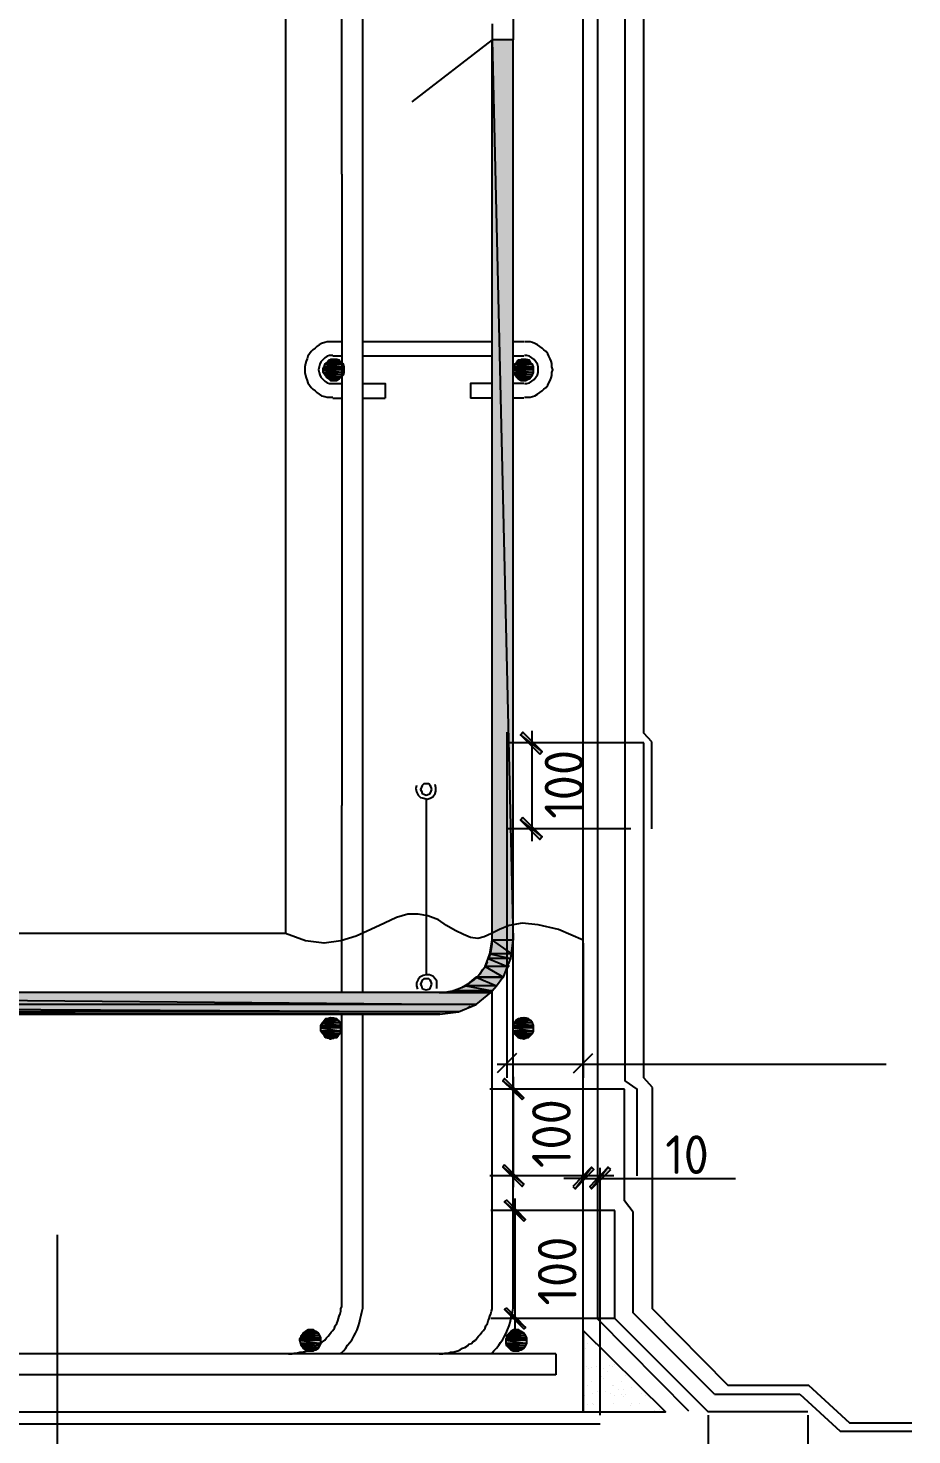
# Model space of a CAD drawing. Header units: millimetres. Extents: x 578 to 1029, y 98 to 264.
# Drawn here: x 697.99 to 698.447, y 146.624 to 147.352 of the extents above; entities that cross this region are included whole.
import ezdxf

# ---------------------------------------------------------------- set-up
doc = ezdxf.new("R2010")
doc.units = ezdxf.units.MM
doc.layers.add('ДнищеЛотков', color=7, linetype='Continuous', lineweight=30)
doc.styles.add('GOST-2.304_Type-B', font='GOST_Common_SpecSymbol.ttf')

msp = doc.modelspace()

# ---------------------------------------------------------------- hatches: boundary and pattern name
at = {"linetype": 'Continuous'}
for points in [[(698.22988, 147.34594), (698.24071, 146.8801), (698.24071, 147.34594), (698.22988, 147.34594), (698.24071, 146.8801), (698.22988, 146.8801)], [(698.14321, 147.17802), (698.15321, 147.17677), (698.1528, 147.17802), (698.14321, 147.17802), (698.15321, 147.17677), (698.1428, 147.17677)], [(698.14405, 147.17885), (698.1528, 147.17802), (698.15155, 147.17885), (698.14405, 147.17885), (698.1528, 147.17802), (698.14321, 147.17802)], [(698.1453, 147.1801), (698.15155, 147.17885), (698.15071, 147.1801), (698.1453, 147.1801), (698.15155, 147.17885), (698.14405, 147.17885)], [(698.14613, 147.18052), (698.15071, 147.1801), (698.14946, 147.18052), (698.14613, 147.18052), (698.15071, 147.1801), (698.1453, 147.1801)], [(698.1478, 147.18052), (698.14946, 147.18052), (698.14613, 147.18052)], [(698.24155, 147.17802), (698.25113, 147.17677), (698.25071, 147.17802), (698.24155, 147.17802), (698.25113, 147.17677), (698.24071, 147.17677)], [(698.24238, 147.17885), (698.25071, 147.17802), (698.24988, 147.17885), (698.24238, 147.17885), (698.25071, 147.17802), (698.24155, 147.17802)], [(698.24321, 147.1801), (698.24988, 147.17885), (698.24905, 147.1801), (698.24321, 147.1801), (698.24988, 147.17885), (698.24238, 147.17885)], [(698.24488, 147.18052), (698.24905, 147.1801), (698.24738, 147.18052), (698.24488, 147.18052), (698.24905, 147.1801), (698.24321, 147.1801)], [(698.24613, 147.18052), (698.24738, 147.18052), (698.24488, 147.18052)], [(698.1428, 147.17677), (698.15321, 147.17594), (698.15321, 147.17677), (698.1428, 147.17677), (698.15321, 147.17594), (698.14238, 147.17594)], [(698.14238, 147.17594), (698.15321, 147.1751), (698.15321, 147.17594), (698.14238, 147.17594), (698.15321, 147.1751), (698.14238, 147.1751)], [(698.14238, 147.1751), (698.15321, 147.17385), (698.15321, 147.1751), (698.14238, 147.1751), (698.15321, 147.17385), (698.14238, 147.17385)], [(698.14238, 147.17385), (698.1528, 147.1726), (698.15321, 147.17385), (698.14238, 147.17385), (698.1528, 147.1726), (698.14321, 147.1726)], [(698.14321, 147.1726), (698.15155, 147.17135), (698.1528, 147.1726), (698.14321, 147.1726), (698.15155, 147.17135), (698.14405, 147.17135)], [(698.14405, 147.17135), (698.15071, 147.17052), (698.15155, 147.17135), (698.14405, 147.17135), (698.15071, 147.17052), (698.1453, 147.17052)], [(698.1453, 147.17052), (698.14613, 147.16969), (698.14946, 147.16969)], [(698.1453, 147.17052), (698.15071, 147.17052), (698.14946, 147.16969)], [(698.24071, 147.17677), (698.25113, 147.17594), (698.25113, 147.17677), (698.24071, 147.17677), (698.25113, 147.17594), (698.24071, 147.17594)], [(698.24071, 147.17594), (698.25113, 147.1751), (698.25113, 147.17594), (698.24071, 147.17594), (698.25113, 147.1751), (698.24071, 147.1751)], [(698.24071, 147.1751), (698.25113, 147.17385), (698.25113, 147.1751), (698.24071, 147.1751), (698.25113, 147.17385), (698.24071, 147.17385)], [(698.24071, 147.17385), (698.25071, 147.1726), (698.25113, 147.17385), (698.24071, 147.17385), (698.25071, 147.1726), (698.24155, 147.1726)], [(698.24155, 147.1726), (698.24988, 147.17135), (698.25071, 147.1726), (698.24155, 147.1726), (698.24988, 147.17135), (698.24238, 147.17135)], [(698.24238, 147.17135), (698.24905, 147.17052), (698.24988, 147.17135), (698.24238, 147.17135), (698.24905, 147.17052), (698.24321, 147.17052)], [(698.24321, 147.17052), (698.24488, 147.16969), (698.24738, 147.16969)], [(698.24321, 147.17052), (698.24905, 147.17052), (698.24738, 147.16969)], [(698.25571, 146.9776), (698.24446, 146.98635), (698.25446, 146.97635), (698.25571, 146.9776), (698.24446, 146.98635), (698.24571, 146.9876)], [(698.24446, 146.94219), (698.25571, 146.93344), (698.24571, 146.94344), (698.24446, 146.94219), (698.25571, 146.93344), (698.25446, 146.93219)], [(698.22988, 146.8801), (698.23988, 146.87302), (698.24071, 146.8801), (698.22988, 146.8801), (698.23988, 146.87302), (698.22863, 146.87302)], [(698.22863, 146.87302), (698.23946, 146.87052), (698.23988, 146.87302), (698.22863, 146.87302), (698.23946, 146.87052), (698.2278, 146.87052)], [(698.22613, 146.86635), (698.23571, 146.86094), (698.2378, 146.86635), (698.22613, 146.86635), (698.23571, 146.86094), (698.22196, 146.86094)], [(698.2278, 146.87052), (698.2378, 146.86635), (698.23946, 146.87052), (698.2278, 146.87052), (698.2378, 146.86635), (698.22613, 146.86635)], [(698.22155, 146.86094), (698.23196, 146.85635), (698.2353, 146.86094), (698.22155, 146.86094), (698.23196, 146.85635), (698.21613, 146.85635)], [(698.23571, 146.86094), (698.22196, 146.86094), (698.2353, 146.86094)], [(697.52488, 146.85302), (698.22155, 146.84677), (698.22905, 146.85302), (697.52488, 146.85302), (698.22155, 146.84677), (697.5328, 146.84677)], [(698.20946, 146.85385), (698.22946, 146.85302), (698.22988, 146.85385), (698.20946, 146.85385), (698.22946, 146.85302), (698.20446, 146.85302)], [(698.22946, 146.85302), (698.20446, 146.85302), (698.22905, 146.85302)], [(698.21613, 146.85635), (698.22988, 146.85385), (698.23196, 146.85635), (698.21613, 146.85635), (698.22988, 146.85385), (698.20946, 146.85385)], [(697.5328, 146.84677), (698.21238, 146.84302), (698.22155, 146.84677), (697.5328, 146.84677), (698.21238, 146.84302), (697.54196, 146.84302)], [(697.54196, 146.84302), (698.2028, 146.84177), (698.21238, 146.84302), (697.54196, 146.84302), (698.2028, 146.84177), (697.55155, 146.84177)], [(698.2028, 146.84177), (697.55155, 146.84177), (697.87863, 146.84177)], [(698.14196, 146.83719), (698.15155, 146.83594), (698.15113, 146.83719), (698.14196, 146.83719), (698.15155, 146.83594), (698.14113, 146.83594)], [(698.14113, 146.83594), (698.15155, 146.83552), (698.15155, 146.83594), (698.14113, 146.83594), (698.15155, 146.83552), (698.14113, 146.83552)], [(698.14113, 146.83552), (698.15155, 146.83469), (698.15155, 146.83552), (698.14113, 146.83552), (698.15155, 146.83469), (698.14113, 146.83469)], [(698.1428, 146.83844), (698.15113, 146.83719), (698.1503, 146.83844), (698.1428, 146.83844), (698.15113, 146.83719), (698.14196, 146.83719)], [(698.14363, 146.83927), (698.1503, 146.83844), (698.14946, 146.83927), (698.14363, 146.83927), (698.1503, 146.83844), (698.1428, 146.83844)], [(698.1453, 146.83969), (698.14946, 146.83927), (698.1478, 146.83969), (698.1453, 146.83969), (698.14946, 146.83927), (698.14363, 146.83927)], [(698.14613, 146.8401), (698.1478, 146.83969), (698.1453, 146.83969)], [(698.24113, 146.83719), (698.25113, 146.83594), (698.25071, 146.83719), (698.24113, 146.83719), (698.25113, 146.83594), (698.24071, 146.83594)], [(698.24071, 146.83594), (698.25113, 146.83552), (698.25113, 146.83594), (698.24071, 146.83594), (698.25113, 146.83552), (698.24071, 146.83552)], [(698.24071, 146.83552), (698.25113, 146.83469), (698.25113, 146.83552), (698.24071, 146.83552), (698.25113, 146.83469), (698.24071, 146.83469)], [(698.24196, 146.83844), (698.25071, 146.83719), (698.24988, 146.83844), (698.24196, 146.83844), (698.25071, 146.83719), (698.24113, 146.83719)], [(698.24321, 146.83927), (698.24988, 146.83844), (698.24863, 146.83927), (698.24321, 146.83927), (698.24988, 146.83844), (698.24196, 146.83844)], [(698.24446, 146.83969), (698.24863, 146.83927), (698.24738, 146.83969), (698.24446, 146.83969), (698.24863, 146.83927), (698.24321, 146.83927)], [(698.24613, 146.8401), (698.24738, 146.83969), (698.24446, 146.83969)], [(698.14113, 146.83469), (698.15155, 146.83302), (698.15155, 146.83469), (698.14113, 146.83469), (698.15155, 146.83302), (698.14113, 146.83302)], [(698.14113, 146.83302), (698.15113, 146.83177), (698.15155, 146.83302), (698.14113, 146.83302), (698.15113, 146.83177), (698.14196, 146.83177)], [(698.14196, 146.83177), (698.1503, 146.83094), (698.15113, 146.83177), (698.14196, 146.83177), (698.1503, 146.83094), (698.1428, 146.83094)], [(698.1428, 146.83094), (698.14946, 146.82969), (698.1503, 146.83094), (698.1428, 146.83094), (698.14946, 146.82969), (698.14363, 146.82969)], [(698.1453, 146.82927), (698.1478, 146.82927), (698.14363, 146.82969), (698.1453, 146.82927), (698.1478, 146.82927), (698.14613, 146.82885)], [(698.14363, 146.82969), (698.14946, 146.82969), (698.1478, 146.82927)], [(698.24071, 146.83469), (698.25113, 146.83302), (698.25113, 146.83469), (698.24071, 146.83469), (698.25113, 146.83302), (698.24071, 146.83302)], [(698.24071, 146.83302), (698.25071, 146.83177), (698.25113, 146.83302), (698.24071, 146.83302), (698.25071, 146.83177), (698.24113, 146.83177)], [(698.24113, 146.83177), (698.24988, 146.83094), (698.25071, 146.83177), (698.24113, 146.83177), (698.24988, 146.83094), (698.24196, 146.83094)], [(698.24196, 146.83094), (698.24863, 146.82969), (698.24988, 146.83094), (698.24196, 146.83094), (698.24863, 146.82969), (698.24321, 146.82969)], [(698.24446, 146.82927), (698.24738, 146.82927), (698.24321, 146.82969), (698.24446, 146.82927), (698.24738, 146.82927), (698.24613, 146.82885)], [(698.24321, 146.82969), (698.24863, 146.82969), (698.24738, 146.82927)], [(698.24613, 146.79844), (698.2353, 146.80719), (698.2453, 146.7976), (698.24613, 146.79844), (698.2353, 146.80719), (698.23613, 146.80844)], [(698.2353, 146.7626), (698.24613, 146.75385), (698.23613, 146.76385), (698.2353, 146.7626), (698.24613, 146.75385), (698.2453, 146.7526)], [(698.2728, 146.75135), (698.28113, 146.7626), (698.27155, 146.7526), (698.2728, 146.75135), (698.28113, 146.7626), (698.28238, 146.76135)], [(698.28988, 146.7626), (698.28113, 146.75135), (698.29113, 146.76135), (698.28988, 146.7626), (698.28113, 146.75135), (698.2803, 146.7526)], [(698.24696, 146.73552), (698.23613, 146.74469), (698.24613, 146.73469), (698.24696, 146.73552), (698.23613, 146.74469), (698.23738, 146.74552)], [(698.23613, 146.68885), (698.24696, 146.67969), (698.23738, 146.68969), (698.23613, 146.68885), (698.24696, 146.67969), (698.24613, 146.67885)], [(698.13113, 146.67552), (698.14113, 146.67427), (698.14071, 146.67552), (698.13113, 146.67552), (698.14113, 146.67427), (698.13071, 146.67427)], [(698.13196, 146.67677), (698.14071, 146.67552), (698.13988, 146.67677), (698.13196, 146.67677), (698.14071, 146.67552), (698.13113, 146.67552)], [(698.13321, 146.6776), (698.13988, 146.67677), (698.13863, 146.6776), (698.13321, 146.6776), (698.13988, 146.67677), (698.13196, 146.67677)], [(698.13446, 146.67844), (698.13863, 146.6776), (698.13738, 146.67844), (698.13446, 146.67844), (698.13863, 146.6776), (698.13321, 146.6776)], [(698.13571, 146.67844), (698.13738, 146.67844), (698.13446, 146.67844)], [(698.23863, 146.67677), (698.24696, 146.67552), (698.24613, 146.67677), (698.23863, 146.67677), (698.24696, 146.67552), (698.23738, 146.67552)], [(698.23738, 146.67552), (698.2478, 146.67427), (698.24696, 146.67552), (698.23738, 146.67552), (698.2478, 146.67427), (698.23738, 146.67427)], [(698.23946, 146.6776), (698.24613, 146.67677), (698.24488, 146.6776), (698.23946, 146.6776), (698.24613, 146.67677), (698.23863, 146.67677)], [(698.24071, 146.67844), (698.24488, 146.6776), (698.24363, 146.67844), (698.24071, 146.67844), (698.24488, 146.6776), (698.23946, 146.6776)], [(698.24238, 146.67844), (698.24363, 146.67844), (698.24071, 146.67844)], [(698.13071, 146.67427), (698.14113, 146.67385), (698.14113, 146.67427), (698.13071, 146.67427), (698.14113, 146.67385), (698.1303, 146.67385)], [(698.1303, 146.67385), (698.14113, 146.67302), (698.14113, 146.67385), (698.1303, 146.67385), (698.14113, 146.67302), (698.1303, 146.67302)], [(698.1303, 146.67302), (698.14113, 146.67135), (698.14113, 146.67302), (698.1303, 146.67302), (698.14113, 146.67135), (698.13071, 146.67135)], [(698.13071, 146.67135), (698.14071, 146.6701), (698.14113, 146.67135), (698.13071, 146.67135), (698.14071, 146.6701), (698.13113, 146.6701)], [(698.13113, 146.6701), (698.13988, 146.66885), (698.14071, 146.6701), (698.13113, 146.6701), (698.13988, 146.66885), (698.13196, 146.66885)], [(698.13196, 146.66885), (698.13863, 146.66802), (698.13988, 146.66885), (698.13196, 146.66885), (698.13863, 146.66802), (698.13321, 146.66802)], [(698.13321, 146.66802), (698.13446, 146.6676), (698.13738, 146.6676)], [(698.13321, 146.66802), (698.13863, 146.66802), (698.13738, 146.6676)], [(698.23738, 146.67427), (698.2478, 146.67385), (698.2478, 146.67427), (698.23738, 146.67427), (698.2478, 146.67385), (698.23696, 146.67385)], [(698.23696, 146.67385), (698.2478, 146.67302), (698.2478, 146.67385), (698.23696, 146.67385), (698.2478, 146.67302), (698.23696, 146.67302)], [(698.23696, 146.67302), (698.2478, 146.67135), (698.2478, 146.67302), (698.23696, 146.67302), (698.2478, 146.67135), (698.23696, 146.67135)], [(698.23696, 146.67135), (698.24696, 146.6701), (698.2478, 146.67135), (698.23696, 146.67135), (698.24696, 146.6701), (698.23738, 146.6701)], [(698.23738, 146.6701), (698.24613, 146.66885), (698.24696, 146.6701), (698.23738, 146.6701), (698.24613, 146.66885), (698.23863, 146.66885)], [(698.23863, 146.66885), (698.24488, 146.66802), (698.24613, 146.66885), (698.23863, 146.66885), (698.24488, 146.66802), (698.23946, 146.66802)], [(698.23946, 146.66802), (698.24071, 146.6676), (698.24363, 146.6676)], [(698.23946, 146.66802), (698.24488, 146.66802), (698.24363, 146.6676)]]:
    msp.add_hatch(color=0, dxfattribs=at).paths.add_polyline_path(points)

# ---------------------------------------------------------------- linework, layer by layer
at = {"color": 0, "linetype": 'Continuous'}
for points in [[(697.46905, 147.66135), (697.46905, 146.63594), (698.26321, 146.63594)], [(698.1228, 147.66135), (698.1228, 146.88344), (697.6278, 146.88344), (697.6278, 147.66135)], [(698.27696, 146.63594), (698.27696, 147.66177)], [(698.1628, 147.28719), (698.1628, 147.4676)], [(698.15196, 147.27635), (698.15196, 147.38135)], [(698.24071, 147.3651), (698.24071, 147.34969)], [(698.22988, 147.35427), (698.22988, 147.33719)], [(698.22988, 147.34594), (698.18821, 147.31385)], [(698.24071, 147.34594), (698.22988, 147.34594), (698.24071, 146.8801), (698.24071, 147.34594)], [(698.22988, 147.34594), (698.24071, 146.8801), (698.22988, 146.8801), (698.22988, 147.34594)], [(698.24071, 147.34969), (698.24071, 147.34594)], [(698.1628, 146.94969), (698.1628, 147.28719)], [(698.15196, 147.27635), (698.15196, 146.94969)], [(698.14738, 147.18969), (698.14571, 147.18969), (698.14446, 147.18969), (698.14321, 147.18927), (698.14155, 147.18885), (698.1403, 147.18802), (698.13905, 147.18719), (698.13821, 147.18635), (698.13696, 147.18552), (698.13613, 147.18469), (698.1353, 147.18344), (698.13446, 147.18219), (698.13405, 147.18094), (698.13363, 147.17969), (698.13321, 147.17844), (698.1328, 147.17677), (698.1328, 147.1751), (698.1328, 147.17385), (698.13321, 147.17219), (698.13363, 147.17094), (698.13405, 147.16969), (698.13446, 147.16844), (698.1353, 147.16719), (698.13613, 147.16594), (698.13696, 147.1651), (698.13821, 147.16427), (698.13905, 147.16344), (698.1403, 147.1626), (698.14155, 147.16177), (698.14321, 147.16135), (698.14446, 147.16094), (698.14571, 147.16094), (698.14738, 147.16094)], [(698.15196, 147.18969), (698.14738, 147.18969)], [(698.22988, 147.18969), (698.1628, 147.18969)], [(698.24613, 147.18969), (698.24071, 147.18969)], [(698.24655, 147.16094), (698.2478, 147.16094), (698.24946, 147.16094), (698.25071, 147.16135), (698.25196, 147.16177), (698.25321, 147.1626), (698.25446, 147.16344), (698.25571, 147.16427), (698.25655, 147.1651), (698.2578, 147.16594), (698.25863, 147.16719), (698.25905, 147.16844), (698.25988, 147.16969), (698.2603, 147.17094), (698.26071, 147.17219), (698.26071, 147.17385), (698.26113, 147.1751), (698.26071, 147.17677), (698.26071, 147.17844), (698.2603, 147.17969), (698.25988, 147.18094), (698.25905, 147.18219), (698.25863, 147.18344), (698.2578, 147.18469), (698.25655, 147.18552), (698.25571, 147.18635), (698.25446, 147.18719), (698.25321, 147.18802), (698.25196, 147.18885), (698.25071, 147.18927), (698.24946, 147.18969), (698.2478, 147.18969), (698.24655, 147.18969)], [(698.14738, 147.1826), (698.14571, 147.1826), (698.14446, 147.18219), (698.14321, 147.18135), (698.14238, 147.18052), (698.14113, 147.17927), (698.14071, 147.17802), (698.1403, 147.17677), (698.13988, 147.1751), (698.1403, 147.17385), (698.14071, 147.1726), (698.14113, 147.17135), (698.14238, 147.1701), (698.14321, 147.16927), (698.14446, 147.16844), (698.14571, 147.16802), (698.14738, 147.16802)], [(698.14321, 147.17802), (698.15321, 147.17677), (698.1428, 147.17677), (698.14321, 147.17802)], [(698.14405, 147.17885), (698.1528, 147.17802), (698.14321, 147.17802), (698.14405, 147.17885)], [(698.1528, 147.17802), (698.14321, 147.17802), (698.15321, 147.17677), (698.1528, 147.17802)], [(698.1453, 147.1801), (698.15155, 147.17885), (698.14405, 147.17885), (698.1453, 147.1801)], [(698.15155, 147.17885), (698.14405, 147.17885), (698.1528, 147.17802), (698.15155, 147.17885)], [(698.14613, 147.18052), (698.15071, 147.1801), (698.1453, 147.1801), (698.14613, 147.18052)], [(698.15071, 147.1801), (698.1453, 147.1801), (698.15155, 147.17885), (698.15071, 147.1801)], [(698.1478, 147.18052), (698.14946, 147.18052), (698.14613, 147.18052), (698.1478, 147.18052)], [(698.14946, 147.18052), (698.14613, 147.18052), (698.15071, 147.1801), (698.14946, 147.18052)], [(698.15196, 147.18219), (698.14738, 147.18219)], [(698.22988, 147.18219), (698.1628, 147.18219)], [(698.24613, 147.18219), (698.24071, 147.18219)], [(698.24155, 147.17802), (698.25113, 147.17677), (698.24071, 147.17677), (698.24155, 147.17802)], [(698.24238, 147.17885), (698.25071, 147.17802), (698.24155, 147.17802), (698.24238, 147.17885)], [(698.25071, 147.17802), (698.24155, 147.17802), (698.25113, 147.17677), (698.25071, 147.17802)], [(698.24321, 147.1801), (698.24988, 147.17885), (698.24238, 147.17885), (698.24321, 147.1801)], [(698.24988, 147.17885), (698.24238, 147.17885), (698.25071, 147.17802), (698.24988, 147.17885)], [(698.24488, 147.18052), (698.24905, 147.1801), (698.24321, 147.1801), (698.24488, 147.18052)], [(698.24905, 147.1801), (698.24321, 147.1801), (698.24988, 147.17885), (698.24905, 147.1801)], [(698.24613, 147.18052), (698.24738, 147.18052), (698.24488, 147.18052), (698.24613, 147.18052)], [(698.24738, 147.18052), (698.24488, 147.18052), (698.24905, 147.1801), (698.24738, 147.18052)], [(698.24655, 147.16802), (698.2478, 147.16802), (698.24905, 147.16844), (698.2503, 147.16927), (698.25155, 147.1701), (698.25238, 147.17135), (698.25321, 147.1726), (698.25363, 147.17385), (698.25363, 147.1751), (698.25363, 147.17677), (698.25321, 147.17802), (698.25238, 147.17927), (698.25155, 147.18052), (698.2503, 147.18135), (698.24905, 147.18219), (698.2478, 147.1826), (698.24655, 147.1826)], [(698.1428, 147.17677), (698.15321, 147.17594), (698.14238, 147.17594), (698.1428, 147.17677)], [(698.15321, 147.17594), (698.14238, 147.17594), (698.15321, 147.1751), (698.15321, 147.17594)], [(698.14238, 147.17594), (698.15321, 147.1751), (698.14238, 147.1751), (698.14238, 147.17594)], [(698.15321, 147.1751), (698.14238, 147.1751), (698.15321, 147.17385), (698.15321, 147.1751)], [(698.14238, 147.1751), (698.15321, 147.17385), (698.14238, 147.17385), (698.14238, 147.1751)], [(698.15321, 147.17385), (698.14238, 147.17385), (698.1528, 147.1726), (698.15321, 147.17385)], [(698.14238, 147.17385), (698.1528, 147.1726), (698.14321, 147.1726), (698.14238, 147.17385)], [(698.15321, 147.17677), (698.1428, 147.17677), (698.15321, 147.17594), (698.15321, 147.17677)], [(698.1528, 147.1726), (698.14321, 147.1726), (698.15155, 147.17135), (698.1528, 147.1726)], [(698.14321, 147.1726), (698.15155, 147.17135), (698.14405, 147.17135), (698.14321, 147.1726)], [(698.15155, 147.17135), (698.14405, 147.17135), (698.15071, 147.17052), (698.15155, 147.17135)], [(698.14405, 147.17135), (698.15071, 147.17052), (698.1453, 147.17052), (698.14405, 147.17135)], [(698.1453, 147.17052), (698.14613, 147.16969), (698.14946, 147.16969), (698.1453, 147.17052)], [(698.1453, 147.17052), (698.15071, 147.17052), (698.14946, 147.16969), (698.1453, 147.17052)], [(698.25113, 147.17677), (698.24071, 147.17677), (698.25113, 147.17594), (698.25113, 147.17677)], [(698.24071, 147.17677), (698.25113, 147.17594), (698.24071, 147.17594), (698.24071, 147.17677)], [(698.25113, 147.17594), (698.24071, 147.17594), (698.25113, 147.1751), (698.25113, 147.17594)], [(698.24071, 147.17594), (698.25113, 147.1751), (698.24071, 147.1751), (698.24071, 147.17594)], [(698.25113, 147.1751), (698.24071, 147.1751), (698.25113, 147.17385), (698.25113, 147.1751)], [(698.24071, 147.1751), (698.25113, 147.17385), (698.24071, 147.17385), (698.24071, 147.1751)], [(698.25113, 147.17385), (698.24071, 147.17385), (698.25071, 147.1726), (698.25113, 147.17385)], [(698.24071, 147.17385), (698.25071, 147.1726), (698.24155, 147.1726), (698.24071, 147.17385)], [(698.25071, 147.1726), (698.24155, 147.1726), (698.24988, 147.17135), (698.25071, 147.1726)], [(698.24155, 147.1726), (698.24988, 147.17135), (698.24238, 147.17135), (698.24155, 147.1726)], [(698.24988, 147.17135), (698.24238, 147.17135), (698.24905, 147.17052), (698.24988, 147.17135)], [(698.24238, 147.17135), (698.24905, 147.17052), (698.24321, 147.17052), (698.24238, 147.17135)], [(698.24321, 147.17052), (698.24488, 147.16969), (698.24738, 147.16969), (698.24321, 147.17052)], [(698.24321, 147.17052), (698.24905, 147.17052), (698.24738, 147.16969), (698.24321, 147.17052)], [(698.14613, 147.16969), (698.14946, 147.16969), (698.1478, 147.16969), (698.14613, 147.16969)], [(698.14738, 147.16802), (698.15196, 147.16802)], [(698.1628, 147.16802), (698.17446, 147.16802), (698.17446, 147.16052)], [(698.22988, 147.16802), (698.21863, 147.16802), (698.21863, 147.16052)], [(698.24613, 147.16802), (698.24071, 147.16802)], [(698.24488, 147.16969), (698.24738, 147.16969), (698.24613, 147.16969), (698.24488, 147.16969)], [(698.14738, 147.16052), (698.15196, 147.16052)], [(698.1628, 147.16052), (698.17446, 147.16052)], [(698.22988, 147.16052), (698.21863, 147.16052)], [(698.24613, 147.16052), (698.24071, 147.16052)], [(698.2503, 146.98844), (698.2503, 146.93135)], [(698.23738, 146.9876), (698.23738, 146.80885)], [(698.30821, 146.98219), (698.23738, 146.98219)], [(698.25571, 146.9776), (698.24446, 146.98635), (698.24571, 146.9876), (698.25571, 146.9776)], [(698.25446, 146.97635), (698.25571, 146.9776), (698.24446, 146.98635), (698.25446, 146.97635)], [(698.29321, 146.98219), (698.26155, 146.98219)], [(698.19071, 146.9601), (698.1903, 146.95844), (698.19071, 146.95677), (698.19155, 146.9551), (698.1928, 146.95385), (698.19446, 146.95344), (698.19613, 146.95302), (698.1978, 146.95344), (698.19905, 146.95427), (698.2003, 146.95594), (698.20071, 146.95719), (698.20071, 146.95885), (698.2003, 146.96052)], [(698.19863, 146.95802), (698.19821, 146.95927), (698.1978, 146.9601), (698.19696, 146.96094), (698.19571, 146.96094), (698.19446, 146.96094), (698.19363, 146.9601), (698.19321, 146.95927), (698.1928, 146.95802), (698.19321, 146.95719), (698.19363, 146.95594), (698.19446, 146.95552), (698.19571, 146.9551), (698.19696, 146.95552), (698.1978, 146.95594), (698.19821, 146.95719), (698.19863, 146.95802)], [(698.19571, 146.95302), (698.19571, 146.88344), (698.19571, 146.86177)], [(698.15196, 146.85302), (698.15196, 146.94969)], [(698.1628, 146.85302), (698.1628, 146.94969)], [(698.30155, 146.9376), (698.23738, 146.9376)], [(698.24571, 146.94344), (698.24446, 146.94219), (698.25571, 146.93344), (698.24571, 146.94344)], [(698.24446, 146.94219), (698.25571, 146.93344), (698.25446, 146.93219), (698.24446, 146.94219)], [(698.30155, 146.9376), (698.26571, 146.9376)], [(698.30155, 146.9376), (698.27113, 146.9376), (698.26655, 146.9376)], [(698.27696, 146.8801), (698.26405, 146.88552), (698.25363, 146.88802), (698.2453, 146.88885), (698.23863, 146.8876), (698.23363, 146.88552), (698.22946, 146.88344), (698.22571, 146.88177), (698.22238, 146.88094), (698.21863, 146.88135), (698.21488, 146.88302), (698.21071, 146.8851), (698.20613, 146.8876), (698.20196, 146.89052), (698.19655, 146.8926), (698.19155, 146.89344), (698.18613, 146.89344), (698.1803, 146.89177), (698.17405, 146.88885), (698.16696, 146.88552), (698.15946, 146.88219), (698.15155, 146.87969), (698.1428, 146.87844), (698.13321, 146.87969), (698.1228, 146.88344)], [(698.22821, 146.87094), (698.22905, 146.87344), (698.22946, 146.87552), (698.22988, 146.87802), (698.22988, 146.88052)], [(698.22988, 146.8801), (698.23988, 146.87302), (698.22863, 146.87302), (698.22988, 146.8801)], [(698.24071, 146.8801), (698.22988, 146.8801), (698.23988, 146.87302), (698.24071, 146.8801)], [(698.24071, 146.69344), (698.24071, 146.8801)], [(698.22863, 146.87302), (698.23946, 146.87052), (698.2278, 146.87052), (698.22863, 146.87302)], [(698.23988, 146.87302), (698.22863, 146.87302), (698.23946, 146.87052), (698.23988, 146.87302)], [(698.27696, 146.87844), (698.27696, 146.80885)], [(698.21405, 146.85552), (698.21613, 146.85677), (698.21821, 146.85802), (698.2203, 146.85927), (698.22196, 146.86094), (698.22363, 146.8626), (698.22488, 146.86469), (698.22655, 146.86677), (698.22738, 146.86885)], [(698.22613, 146.86635), (698.23571, 146.86094), (698.22196, 146.86094), (698.22613, 146.86635)], [(698.2278, 146.87052), (698.2378, 146.86635), (698.22613, 146.86635), (698.2278, 146.87052)], [(698.2378, 146.86635), (698.22613, 146.86635), (698.23571, 146.86094), (698.2378, 146.86635)], [(698.23946, 146.87052), (698.2278, 146.87052), (698.2378, 146.86635), (698.23946, 146.87052)], [(698.23738, 146.86427), (698.2378, 146.86594), (698.23863, 146.86719)], [(698.20113, 146.8551), (698.20113, 146.85719), (698.20113, 146.85885), (698.2003, 146.8601), (698.19905, 146.86135), (698.19738, 146.86219), (698.19571, 146.86219), (698.19405, 146.86177), (698.19238, 146.86094), (698.19155, 146.85969), (698.19071, 146.85802), (698.19071, 146.85635), (698.19113, 146.85469)], [(698.19863, 146.85719), (698.19821, 146.85844), (698.1978, 146.85927), (698.19696, 146.8601), (698.19571, 146.8601), (698.19446, 146.8601), (698.19363, 146.85927), (698.19321, 146.85844), (698.1928, 146.85719), (698.19321, 146.85635), (698.19363, 146.8551), (698.19446, 146.85469), (698.19571, 146.85427), (698.19696, 146.85469), (698.1978, 146.8551), (698.19821, 146.85635), (698.19863, 146.85719)], [(698.22155, 146.86094), (698.23196, 146.85635), (698.21613, 146.85635), (698.22155, 146.86094)], [(698.22196, 146.86094), (698.2353, 146.86094), (698.22155, 146.86094), (698.22196, 146.86094)], [(698.2353, 146.86094), (698.22155, 146.86094), (698.23196, 146.85635), (698.2353, 146.86094)], [(698.23571, 146.86094), (698.22196, 146.86094), (698.2353, 146.86094), (698.23571, 146.86094)], [(698.22905, 146.85302), (697.52488, 146.85302), (698.22155, 146.84677), (698.22905, 146.85302)], [(697.52488, 146.85302), (698.22155, 146.84677), (697.5328, 146.84677), (697.52488, 146.85302)], [(698.20238, 146.85302), (698.20488, 146.85302), (698.20738, 146.85344), (698.20988, 146.85385), (698.21196, 146.85469)], [(698.20446, 146.85302), (698.22905, 146.85302), (698.20238, 146.85302), (698.20446, 146.85302)], [(698.20946, 146.85385), (698.22946, 146.85302), (698.20446, 146.85302), (698.20946, 146.85385)], [(698.22946, 146.85302), (698.20446, 146.85302), (698.22905, 146.85302), (698.22946, 146.85302)], [(698.21613, 146.85635), (698.22988, 146.85385), (698.20946, 146.85385), (698.21613, 146.85635)], [(698.22988, 146.85385), (698.20946, 146.85385), (698.22946, 146.85302), (698.22988, 146.85385)], [(698.23196, 146.85635), (698.21613, 146.85635), (698.22988, 146.85385), (698.23196, 146.85635)], [(698.22988, 146.69344), (698.22988, 146.85344)], [(698.22155, 146.84677), (697.5328, 146.84677), (698.21238, 146.84302), (698.22155, 146.84677)], [(697.5328, 146.84677), (698.21238, 146.84302), (697.54196, 146.84302), (697.5328, 146.84677)], [(698.21238, 146.84302), (697.54196, 146.84302), (698.2028, 146.84177), (698.21238, 146.84302)], [(697.54196, 146.84302), (698.2028, 146.84177), (697.55155, 146.84177), (697.54196, 146.84302)], [(698.21571, 146.84427), (698.21738, 146.8451), (698.21863, 146.84594)], [(698.2028, 146.84177), (697.55155, 146.84177), (697.87863, 146.84177), (698.2028, 146.84177)], [(698.14196, 146.83719), (698.15155, 146.83594), (698.14113, 146.83594), (698.14196, 146.83719)], [(698.15155, 146.83594), (698.14113, 146.83594), (698.15155, 146.83552), (698.15155, 146.83594)], [(698.14113, 146.83594), (698.15155, 146.83552), (698.14113, 146.83552), (698.14113, 146.83594)], [(698.15155, 146.83552), (698.14113, 146.83552), (698.15155, 146.83469), (698.15155, 146.83552)], [(698.14113, 146.83552), (698.15155, 146.83469), (698.14113, 146.83469), (698.14113, 146.83552)], [(698.1428, 146.83844), (698.15113, 146.83719), (698.14196, 146.83719), (698.1428, 146.83844)], [(698.15113, 146.83719), (698.14196, 146.83719), (698.15155, 146.83594), (698.15113, 146.83719)], [(698.14363, 146.83927), (698.1503, 146.83844), (698.1428, 146.83844), (698.14363, 146.83927)], [(698.1503, 146.83844), (698.1428, 146.83844), (698.15113, 146.83719), (698.1503, 146.83844)], [(698.1453, 146.83969), (698.14946, 146.83927), (698.14363, 146.83927), (698.1453, 146.83969)], [(698.14946, 146.83927), (698.14363, 146.83927), (698.1503, 146.83844), (698.14946, 146.83927)], [(698.14613, 146.8401), (698.1478, 146.83969), (698.1453, 146.83969), (698.14613, 146.8401)], [(698.1478, 146.83969), (698.1453, 146.83969), (698.14946, 146.83927), (698.1478, 146.83969)], [(698.15196, 146.69344), (698.15196, 146.84177)], [(698.1628, 146.69344), (698.1628, 146.84177)], [(698.24113, 146.83719), (698.25113, 146.83594), (698.24071, 146.83594), (698.24113, 146.83719)], [(698.25113, 146.83594), (698.24071, 146.83594), (698.25113, 146.83552), (698.25113, 146.83594)], [(698.24071, 146.83594), (698.25113, 146.83552), (698.24071, 146.83552), (698.24071, 146.83594)], [(698.25113, 146.83552), (698.24071, 146.83552), (698.25113, 146.83469), (698.25113, 146.83552)], [(698.24071, 146.83552), (698.25113, 146.83469), (698.24071, 146.83469), (698.24071, 146.83552)], [(698.24196, 146.83844), (698.25071, 146.83719), (698.24113, 146.83719), (698.24196, 146.83844)], [(698.25071, 146.83719), (698.24113, 146.83719), (698.25113, 146.83594), (698.25071, 146.83719)], [(698.24321, 146.83927), (698.24988, 146.83844), (698.24196, 146.83844), (698.24321, 146.83927)], [(698.24988, 146.83844), (698.24196, 146.83844), (698.25071, 146.83719), (698.24988, 146.83844)], [(698.24446, 146.83969), (698.24863, 146.83927), (698.24321, 146.83927), (698.24446, 146.83969)], [(698.24863, 146.83927), (698.24321, 146.83927), (698.24988, 146.83844), (698.24863, 146.83927)], [(698.24613, 146.8401), (698.24738, 146.83969), (698.24446, 146.83969), (698.24613, 146.8401)], [(698.24738, 146.83969), (698.24446, 146.83969), (698.24863, 146.83927), (698.24738, 146.83969)], [(698.15155, 146.83469), (698.14113, 146.83469), (698.15155, 146.83302), (698.15155, 146.83469)], [(698.14113, 146.83469), (698.15155, 146.83302), (698.14113, 146.83302), (698.14113, 146.83469)], [(698.15155, 146.83302), (698.14113, 146.83302), (698.15113, 146.83177), (698.15155, 146.83302)], [(698.14113, 146.83302), (698.15113, 146.83177), (698.14196, 146.83177), (698.14113, 146.83302)], [(698.15113, 146.83177), (698.14196, 146.83177), (698.1503, 146.83094), (698.15113, 146.83177)], [(698.14196, 146.83177), (698.1503, 146.83094), (698.1428, 146.83094), (698.14196, 146.83177)], [(698.1503, 146.83094), (698.1428, 146.83094), (698.14946, 146.82969), (698.1503, 146.83094)], [(698.1428, 146.83094), (698.14946, 146.82969), (698.14363, 146.82969), (698.1428, 146.83094)], [(698.14363, 146.82969), (698.1453, 146.82927), (698.1478, 146.82927), (698.14363, 146.82969)], [(698.14363, 146.82969), (698.14946, 146.82969), (698.1478, 146.82927), (698.14363, 146.82969)], [(698.1453, 146.82927), (698.1478, 146.82927), (698.14613, 146.82885), (698.1453, 146.82927)], [(698.25113, 146.83469), (698.24071, 146.83469), (698.25113, 146.83302), (698.25113, 146.83469)], [(698.24071, 146.83469), (698.25113, 146.83302), (698.24071, 146.83302), (698.24071, 146.83469)], [(698.25113, 146.83302), (698.24071, 146.83302), (698.25071, 146.83177), (698.25113, 146.83302)], [(698.24071, 146.83302), (698.25071, 146.83177), (698.24113, 146.83177), (698.24071, 146.83302)], [(698.25071, 146.83177), (698.24113, 146.83177), (698.24988, 146.83094), (698.25071, 146.83177)], [(698.24113, 146.83177), (698.24988, 146.83094), (698.24196, 146.83094), (698.24113, 146.83177)], [(698.24988, 146.83094), (698.24196, 146.83094), (698.24863, 146.82969), (698.24988, 146.83094)], [(698.24196, 146.83094), (698.24863, 146.82969), (698.24321, 146.82969), (698.24196, 146.83094)], [(698.24321, 146.82969), (698.24446, 146.82927), (698.24738, 146.82927), (698.24321, 146.82969)], [(698.24321, 146.82969), (698.24863, 146.82969), (698.24738, 146.82927), (698.24321, 146.82969)], [(698.24446, 146.82927), (698.24738, 146.82927), (698.24613, 146.82885), (698.24446, 146.82927)], [(698.24238, 146.82135), (698.23238, 146.81135)], [(698.27196, 146.81135), (698.28196, 146.82135)], [(698.23238, 146.81594), (698.27696, 146.81594), (698.43363, 146.81594)], [(698.24613, 146.79844), (698.2353, 146.80719), (698.23613, 146.80844), (698.24613, 146.79844)], [(698.2453, 146.7976), (698.24613, 146.79844), (698.2353, 146.80719), (698.2453, 146.7976)], [(698.24071, 146.80927), (698.24071, 146.75219)], [(698.29821, 146.80302), (698.22863, 146.80302)], [(698.23613, 146.76385), (698.2353, 146.7626), (698.24613, 146.75385), (698.23613, 146.76385)], [(698.2353, 146.7626), (698.24613, 146.75385), (698.2453, 146.7526), (698.2353, 146.7626)], [(698.27155, 146.7526), (698.2728, 146.75135), (698.28113, 146.7626), (698.27155, 146.7526)], [(698.2728, 146.75135), (698.28113, 146.7626), (698.28238, 146.76135), (698.2728, 146.75135)], [(698.28988, 146.7626), (698.28113, 146.75135), (698.2803, 146.7526), (698.28988, 146.7626)], [(698.29113, 146.76135), (698.28988, 146.7626), (698.28113, 146.75135), (698.29113, 146.76135)], [(698.2928, 146.75802), (698.22863, 146.75802)], [(698.27696, 146.75677), (698.26696, 146.75677)], [(698.27696, 146.63802), (698.27696, 146.76219)], [(698.27696, 146.75677), (698.28571, 146.75677)], [(698.28571, 146.63427), (698.28571, 146.76219)], [(698.28571, 146.75677), (698.2953, 146.75677)], [(698.2953, 146.75677), (698.32113, 146.75677)], [(698.31988, 146.75677), (698.35571, 146.75677)], [(698.24696, 146.73552), (698.23613, 146.74469), (698.23738, 146.74552), (698.24696, 146.73552)], [(698.24613, 146.73469), (698.24696, 146.73552), (698.23613, 146.74469), (698.24613, 146.73469)], [(698.24155, 146.74635), (698.24155, 146.67802)], [(698.29321, 146.7401), (698.22905, 146.7401)], [(698.00488, 146.16594), (698.00488, 146.7276)], [(698.12446, 146.66594), (698.12613, 146.66594), (698.12738, 146.66635), (698.12863, 146.66635), (698.1303, 146.66677), (698.13155, 146.66677), (698.1328, 146.66719), (698.13405, 146.6676), (698.1353, 146.66802), (698.13655, 146.66885), (698.1378, 146.66927), (698.13863, 146.6701), (698.13988, 146.67094), (698.14113, 146.67135), (698.14196, 146.67219), (698.14321, 146.67302), (698.14405, 146.67427), (698.14488, 146.6751), (698.14571, 146.67594), (698.14655, 146.67719), (698.14738, 146.67802), (698.14821, 146.67927), (698.14863, 146.68052), (698.14946, 146.68177), (698.14988, 146.68302), (698.1503, 146.68427), (698.15071, 146.68552), (698.15113, 146.68677), (698.15155, 146.68802), (698.15155, 146.68927), (698.15196, 146.69052), (698.15196, 146.69219), (698.15196, 146.69344)], [(698.15113, 146.66594), (698.1528, 146.6676), (698.15405, 146.66885), (698.15488, 146.67052), (698.15613, 146.67177), (698.15738, 146.67344), (698.15821, 146.6751), (698.15905, 146.67677), (698.15988, 146.67844), (698.16071, 146.68052), (698.16113, 146.68219), (698.16155, 146.68385), (698.16196, 146.68594), (698.16238, 146.6876), (698.1628, 146.68969), (698.1628, 146.69177), (698.1628, 146.69344)], [(698.20238, 146.66594), (698.20405, 146.66594), (698.2053, 146.66635), (698.20696, 146.66635), (698.20821, 146.66677), (698.20946, 146.66677), (698.21071, 146.66719), (698.21196, 146.6676), (698.21321, 146.66802), (698.21446, 146.66885), (698.21571, 146.66927), (698.21696, 146.6701), (698.2178, 146.67094), (698.21905, 146.67135), (698.21988, 146.67219), (698.22113, 146.67302), (698.22196, 146.67427), (698.2228, 146.6751), (698.22363, 146.67594), (698.22446, 146.67719), (698.2253, 146.67802), (698.22613, 146.67927), (698.22655, 146.68052), (698.22738, 146.68177), (698.2278, 146.68302), (698.22821, 146.68427), (698.22863, 146.68552), (698.22905, 146.68677), (698.22946, 146.68802), (698.22988, 146.68927), (698.22988, 146.69052), (698.22988, 146.69219), (698.22988, 146.69344)], [(698.22946, 146.66594), (698.23071, 146.6676), (698.23196, 146.66885), (698.23321, 146.67052), (698.23405, 146.67177), (698.2353, 146.67344), (698.23613, 146.6751), (698.23696, 146.67677), (698.2378, 146.67844), (698.23863, 146.68052), (698.23905, 146.68219), (698.23946, 146.68385), (698.23988, 146.68594), (698.2403, 146.6876), (698.24071, 146.68969), (698.24071, 146.69177), (698.24071, 146.69344)], [(698.29321, 146.68427), (698.22905, 146.68427)], [(698.23738, 146.68969), (698.23613, 146.68885), (698.24696, 146.67969), (698.23738, 146.68969)], [(698.23613, 146.68885), (698.24696, 146.67969), (698.24613, 146.67885), (698.23613, 146.68885)], [(698.13113, 146.67552), (698.14113, 146.67427), (698.13071, 146.67427), (698.13113, 146.67552)], [(698.13196, 146.67677), (698.14071, 146.67552), (698.13113, 146.67552), (698.13196, 146.67677)], [(698.14071, 146.67552), (698.13113, 146.67552), (698.14113, 146.67427), (698.14071, 146.67552)], [(698.13321, 146.6776), (698.13988, 146.67677), (698.13196, 146.67677), (698.13321, 146.6776)], [(698.13988, 146.67677), (698.13196, 146.67677), (698.14071, 146.67552), (698.13988, 146.67677)], [(698.13446, 146.67844), (698.13863, 146.6776), (698.13321, 146.6776), (698.13446, 146.67844)], [(698.13863, 146.6776), (698.13321, 146.6776), (698.13988, 146.67677), (698.13863, 146.6776)], [(698.13571, 146.67844), (698.13738, 146.67844), (698.13446, 146.67844), (698.13571, 146.67844)], [(698.13738, 146.67844), (698.13446, 146.67844), (698.13863, 146.6776), (698.13738, 146.67844)], [(698.23863, 146.67677), (698.24696, 146.67552), (698.23738, 146.67552), (698.23863, 146.67677)], [(698.24696, 146.67552), (698.23738, 146.67552), (698.2478, 146.67427), (698.24696, 146.67552)], [(698.23738, 146.67552), (698.2478, 146.67427), (698.23738, 146.67427), (698.23738, 146.67552)], [(698.23946, 146.6776), (698.24613, 146.67677), (698.23863, 146.67677), (698.23946, 146.6776)], [(698.24613, 146.67677), (698.23863, 146.67677), (698.24696, 146.67552), (698.24613, 146.67677)], [(698.24071, 146.67844), (698.24488, 146.6776), (698.23946, 146.6776), (698.24071, 146.67844)], [(698.24488, 146.6776), (698.23946, 146.6776), (698.24613, 146.67677), (698.24488, 146.6776)], [(698.24238, 146.67844), (698.24363, 146.67844), (698.24071, 146.67844), (698.24238, 146.67844)], [(698.24363, 146.67844), (698.24071, 146.67844), (698.24488, 146.6776), (698.24363, 146.67844)], [(698.27696, 146.67802), (698.27696, 146.63594), (698.31946, 146.63594), (698.27696, 146.67802)], [(698.27696, 146.67802), (698.27696, 146.63594), (698.31946, 146.63594), (698.27696, 146.67802)], [(698.13071, 146.67427), (698.14113, 146.67385), (698.1303, 146.67385), (698.13071, 146.67427)], [(698.14113, 146.67385), (698.1303, 146.67385), (698.14113, 146.67302), (698.14113, 146.67385)], [(698.1303, 146.67385), (698.14113, 146.67302), (698.1303, 146.67302), (698.1303, 146.67385)], [(698.14113, 146.67302), (698.1303, 146.67302), (698.14113, 146.67135), (698.14113, 146.67302)], [(698.1303, 146.67302), (698.14113, 146.67135), (698.13071, 146.67135), (698.1303, 146.67302)], [(698.14113, 146.67427), (698.13071, 146.67427), (698.14113, 146.67385), (698.14113, 146.67427)], [(698.14113, 146.67135), (698.13071, 146.67135), (698.14071, 146.6701), (698.14113, 146.67135)], [(698.13071, 146.67135), (698.14071, 146.6701), (698.13113, 146.6701), (698.13071, 146.67135)], [(698.14071, 146.6701), (698.13113, 146.6701), (698.13988, 146.66885), (698.14071, 146.6701)], [(698.13113, 146.6701), (698.13988, 146.66885), (698.13196, 146.66885), (698.13113, 146.6701)], [(698.13988, 146.66885), (698.13196, 146.66885), (698.13863, 146.66802), (698.13988, 146.66885)], [(698.13196, 146.66885), (698.13863, 146.66802), (698.13321, 146.66802), (698.13196, 146.66885)], [(698.13321, 146.66802), (698.13446, 146.6676), (698.13738, 146.6676), (698.13321, 146.66802)], [(698.13321, 146.66802), (698.13863, 146.66802), (698.13738, 146.6676), (698.13321, 146.66802)], [(698.23738, 146.67427), (698.2478, 146.67385), (698.23696, 146.67385), (698.23738, 146.67427)], [(698.2478, 146.67385), (698.23696, 146.67385), (698.2478, 146.67302), (698.2478, 146.67385)], [(698.23696, 146.67385), (698.2478, 146.67302), (698.23696, 146.67302), (698.23696, 146.67385)], [(698.2478, 146.67302), (698.23696, 146.67302), (698.2478, 146.67135), (698.2478, 146.67302)], [(698.23696, 146.67302), (698.2478, 146.67135), (698.23696, 146.67135), (698.23696, 146.67302)], [(698.2478, 146.67135), (698.23696, 146.67135), (698.24696, 146.6701), (698.2478, 146.67135)], [(698.23696, 146.67135), (698.24696, 146.6701), (698.23738, 146.6701), (698.23696, 146.67135)], [(698.2478, 146.67427), (698.23738, 146.67427), (698.2478, 146.67385), (698.2478, 146.67427)], [(698.24696, 146.6701), (698.23738, 146.6701), (698.24613, 146.66885), (698.24696, 146.6701)], [(698.23738, 146.6701), (698.24613, 146.66885), (698.23863, 146.66885), (698.23738, 146.6701)], [(698.24613, 146.66885), (698.23863, 146.66885), (698.24488, 146.66802), (698.24613, 146.66885)], [(698.23863, 146.66885), (698.24488, 146.66802), (698.23946, 146.66802), (698.23863, 146.66885)], [(698.23946, 146.66802), (698.24071, 146.6676), (698.24363, 146.6676), (698.23946, 146.66802)], [(698.23946, 146.66802), (698.24488, 146.66802), (698.24363, 146.6676), (698.23946, 146.66802)], [(698.27821, 146.66885), (698.27821, 146.66885)], [(698.27905, 146.67135), (698.27905, 146.67135)], [(698.28321, 146.67094), (698.28321, 146.67094)], [(698.2853, 146.66927), (698.2853, 146.66927)], [(698.2628, 146.66594), (697.62863, 146.66594)], [(698.13446, 146.6676), (698.13738, 146.6676), (698.13571, 146.6676), (698.13446, 146.6676)], [(698.24071, 146.6676), (698.24363, 146.6676), (698.24238, 146.6676), (698.24071, 146.6676)], [(698.2628, 146.66594), (698.2628, 146.6551)], [(698.27696, 146.66469), (698.27696, 146.66469)], [(698.27696, 146.66302), (698.27696, 146.66302)], [(698.2853, 146.66427), (698.2853, 146.66427)], [(698.2628, 146.6551), (697.62863, 146.6551)], [(698.27696, 146.65844), (698.27696, 146.65844)], [(698.27863, 146.65927), (698.27863, 146.65927)], [(698.27988, 146.65844), (698.27988, 146.65844)], [(698.28113, 146.65885), (698.28113, 146.65885)], [(698.28363, 146.65927), (698.28363, 146.65927)], [(698.28571, 146.65469), (698.28571, 146.65469)], [(698.28655, 146.65427), (698.28655, 146.65427)], [(698.28738, 146.65844), (698.28738, 146.65844)], [(698.28738, 146.65344), (698.28738, 146.65344)], [(698.28946, 146.65677), (698.28946, 146.65677)], [(698.29071, 146.6601), (698.29071, 146.6601)], [(698.29196, 146.65969), (698.29196, 146.65969)], [(698.29321, 146.66052), (698.29321, 146.66052)], [(698.29863, 146.65469), (698.29863, 146.65469)], [(698.27905, 146.64969), (698.27905, 146.64969)], [(698.28113, 146.65177), (698.28113, 146.65177)], [(698.28446, 146.64635), (698.28446, 146.64635)], [(698.28863, 146.64635), (698.28863, 146.64635)], [(698.29196, 146.64969), (698.29196, 146.64969)], [(698.29238, 146.64969), (698.29238, 146.64969)], [(698.2953, 146.6476), (698.2953, 146.6476)], [(698.29696, 146.65177), (698.29696, 146.65177)], [(698.2978, 146.6476), (698.2978, 146.6476)], [(698.30196, 146.64844), (698.30196, 146.64844)], [(698.2778, 146.64427), (698.2778, 146.64427)], [(698.27905, 146.63969), (698.27905, 146.63969)], [(698.28155, 146.64552), (698.28155, 146.64552)], [(698.28155, 146.64052), (698.28155, 146.64052)], [(698.28238, 146.63969), (698.28238, 146.63969)], [(698.28571, 146.6451), (698.28571, 146.6451)], [(698.28571, 146.63927), (698.28571, 146.63927)], [(698.29113, 146.64552), (698.29113, 146.64552)], [(698.2928, 146.6401), (698.2928, 146.6401)], [(698.29321, 146.64427), (698.29321, 146.64427)], [(698.29655, 146.64469), (698.29655, 146.64469)], [(698.2978, 146.64385), (698.2978, 146.64385)], [(698.29863, 146.64469), (698.29863, 146.64469)], [(698.30113, 146.63927), (698.30113, 146.63927)], [(698.30196, 146.6401), (698.30196, 146.6401)], [(698.30613, 146.6401), (698.30613, 146.6401)], [(698.30696, 146.64552), (698.30696, 146.64552)], [(698.30905, 146.64427), (698.30905, 146.64427)], [(698.23405, 146.63594), (698.27696, 146.63594)], [(698.30696, 146.63594), (698.30696, 146.63594)], [(698.31363, 146.63677), (698.31363, 146.63677)], [(698.31613, 146.63719), (698.31613, 146.63719)], [(698.34155, 146.63427), (698.34155, 146.54802)], [(698.39321, 146.63427), (698.39321, 146.54802)], [(697.46071, 146.62969), (698.28571, 146.62969)]]:
    msp.add_lwpolyline(points, dxfattribs=at)
at = {"color": 5, "linetype": 'Continuous'}
msp.add_lwpolyline([(698.33155, 146.63635), (698.28446, 146.68385), (698.28446, 147.6626)], dxfattribs=at)
at = {"color": 1, "linetype": 'Continuous'}
for points in [[(698.30488, 146.75802), (698.30488, 146.80302), (698.29863, 146.80719), (698.29863, 147.66135)], [(698.3028, 146.73927), (698.29821, 146.7451), (698.29821, 146.80302)], [(698.34488, 146.6451), (698.3028, 146.68719), (698.3028, 146.73927)], [(698.34488, 146.6451), (698.38905, 146.6451)], [(698.38905, 146.6451), (698.40988, 146.62594), (698.44696, 146.62594)]]:
    msp.add_lwpolyline(points, dxfattribs=at)
at = {"color": 2, "linetype": 'Continuous'}
for points in [[(698.31238, 146.9826), (698.30821, 146.98719), (698.30821, 147.66135)], [(698.3128, 146.80385), (698.30821, 146.80885), (698.30821, 146.98219)], [(698.31238, 146.9376), (698.31238, 146.9826)], [(698.44696, 146.6301), (698.41488, 146.6301), (698.39363, 146.64969), (698.35196, 146.64969), (698.3128, 146.68927), (698.3128, 146.80385)]]:
    msp.add_lwpolyline(points, dxfattribs=at)
at = {"color": 110, "linetype": 'Continuous'}
msp.add_lwpolyline([(698.39321, 146.63594), (698.34155, 146.63594), (698.29321, 146.68427), (698.29321, 146.7401)], dxfattribs=at)

# ---------------------------------------------------------------- texts
at = {"layer": 'ДнищеЛотков', "linetype": 'Continuous', "lineweight": 13, "style": 'GOST-2.304_Type-B'}
for p in [(698.27696, 146.94283), (698.27046, 146.76208), (698.27346, 146.69098)]:
    msp.add_text('100', height=0.02, rotation=90, dxfattribs=at).set_placement(p)
msp.add_text('10', height=0.02, dxfattribs=at).set_placement((698.31933, 146.75905))

doc.saveas('drawing.dxf')
